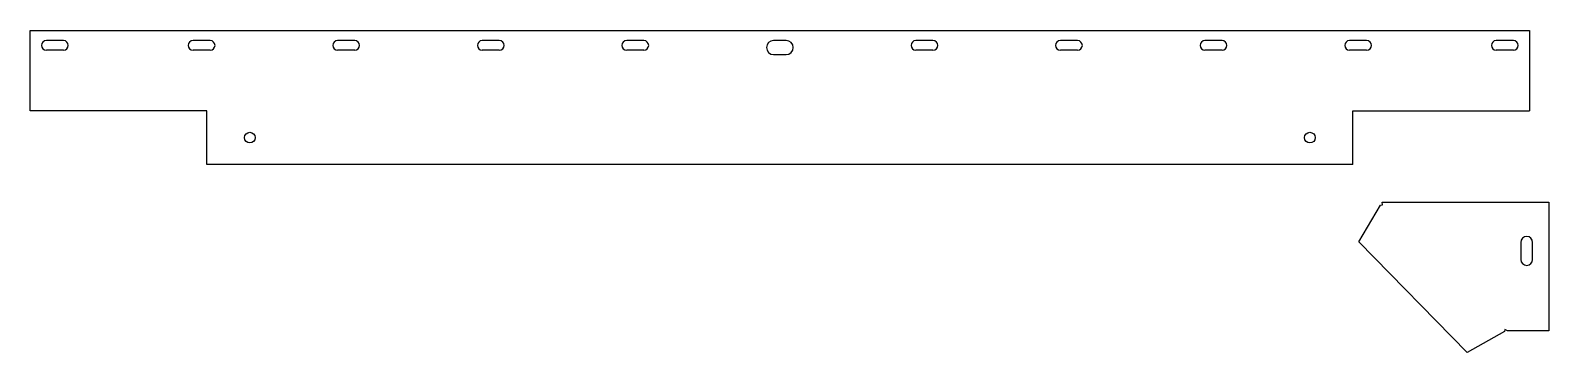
# Model space of a CAD drawing. Header units: millimetres. Extents: x 327 to 1744, y -1888 to -1588.
import ezdxf

# ---------------------------------------------------------------- set-up
doc = ezdxf.new("R2010")
doc.units = ezdxf.units.MM
doc.layers.add('ITSOFT_Layer_1', color=61, linetype='Continuous', lineweight=100)

msp = doc.modelspace()

# ---------------------------------------------------------------- linework, layer by layer
at = {"color": 2}
for p, q in [((326.5, -1662.8), (326.5, -1587.8)), ((326.5, -1587.8), (1726.5, -1587.8)), ((1726.5, -1587.8), (1726.5, -1662.8)), ((494.5, -1597.3), (478.5, -1597.3)), ((629.5, -1597.3), (613.5, -1597.3)), ((764.5, -1597.3), (748.5, -1597.3)), ((899.5, -1597.3), (883.5, -1597.3)), ((1169.5, -1597.3), (1153.5, -1597.3)), ((1304.5, -1597.3), (1288.5, -1597.3)), ((1439.5, -1597.3), (1423.5, -1597.3)), ((1574.5, -1597.3), (1558.5, -1597.3)), ((494.5, -1606.3), (478.5, -1606.3)), ((629.5, -1606.3), (613.5, -1606.3)), ((764.5, -1606.3), (748.5, -1606.3)), ((899.5, -1606.3), (883.5, -1606.3)), ((1169.5, -1606.3), (1153.5, -1606.3)), ((1304.5, -1606.3), (1288.5, -1606.3)), ((1439.5, -1606.3), (1423.5, -1606.3)), ((1574.5, -1606.3), (1558.5, -1606.3)), ((491.5, -1662.8), (326.5, -1662.8)), ((491.5, -1712.8), (491.5, -1662.8)), ((1561.5, -1662.8), (1726.5, -1662.8)), ((1561.5, -1712.8), (1561.5, -1662.8)), ((1561.5, -1712.8), (491.5, -1712.8)), ((1561.5, -1712.8), (491.5, -1712.8))]:
    msp.add_line(p, q, dxfattribs=at)
at = {"color": 7}
for p, q in [((357.5, -1597.3), (341.5, -1597.3)), ((1711.5, -1597.3), (1695.5, -1597.3)), ((357.5, -1606.3), (341.5, -1606.3)), ((1711.5, -1606.3), (1695.5, -1606.3))]:
    msp.add_line(p, q, dxfattribs=at)
at = {"color": 1}
for p, q in [((1032.5, -1597.3), (1020.5, -1597.3)), ((1020.5, -1610.3), (1032.5, -1610.3))]:
    msp.add_line(p, q, dxfattribs=at)
for centre in [(531.5, -1687.8), (1521.5, -1687.8)]:
    msp.add_circle(centre, 5)
at = {"color": 7}
for centre, start, end in [((341.5, -1601.8), 90, 270), ((357.5, -1601.8), 270, 90), ((1695.5, -1601.8), 90, 270), ((1711.5, -1601.8), 270, 90)]:
    msp.add_arc(centre, 4.5, start, end, dxfattribs=at)
at = {"color": 2}
for centre, start, end in [((478.5, -1601.8), 90, 270), ((494.5, -1601.8), 270, 90), ((613.5, -1601.8), 90, 270), ((629.5, -1601.8), 270, 90), ((748.5, -1601.8), 90, 270), ((764.5, -1601.8), 270, 90), ((883.5, -1601.8), 90, 270), ((899.5, -1601.8), 270, 90), ((1153.5, -1601.8), 90, 270), ((1169.5, -1601.8), 270, 90), ((1288.5, -1601.8), 90, 270), ((1304.5, -1601.8), 270, 90), ((1423.5, -1601.8), 90, 270), ((1439.5, -1601.8), 270, 90), ((1558.5, -1601.8), 90, 270), ((1574.5, -1601.8), 270, 90)]:
    msp.add_arc(centre, 4.5, start, end, dxfattribs=at)
at = {"color": 1}
for centre, start, end in [((1020.5, -1603.8), 90, 270), ((1032.5, -1603.8), 270, 90)]:
    msp.add_arc(centre, 6.5, start, end, dxfattribs=at)
at = {"layer": 'ITSOFT_Layer_1', "color": 2, "linetype": 'ByBlock', "lineweight": -2}
msp.add_lwpolyline([(1744.5, -1748), (1744.5, -1868), (1706, -1868), (1703.5, -1866.9), (1703.2, -1868.7), (1668.5, -1888.4), (1567.1, -1785.1), (1587.3, -1750.7), (1589.2, -1750.5), (1588.9, -1748.1), (1589, -1748), (1744.5, -1748)], dxfattribs=at)
msp.add_lwpolyline([(1718.5, -1801.5, 1), (1729.5, -1801.5), (1729.5, -1785.5, 1), (1718.5, -1785.5)], format="xyb", close=True, dxfattribs=at)

doc.saveas('drawing.dxf')
